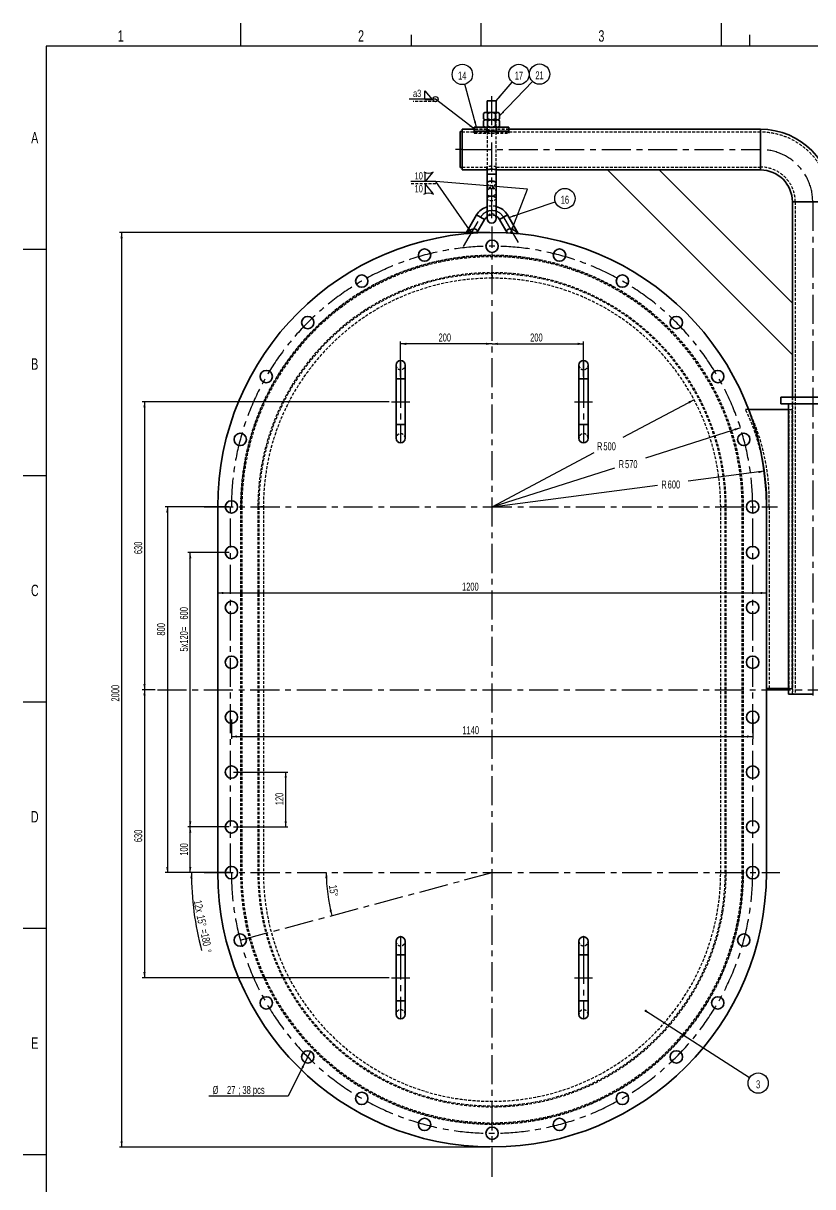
# Model space of a CAD drawing. Header units: millimetres. Extents: x 50 to 5945, y 0 to 4205.
# Drawn here: x 50 to 1776, y 1661 to 4205 of the extents above; entities that cross this region are included whole.
import ezdxf

# ---------------------------------------------------------------- set-up
doc = ezdxf.new("R2010")
doc.units = ezdxf.units.MM
doc.header["$LTSCALE"] = 5
doc.linetypes.add('CENTERX2', pattern=[20.32, 12.7, -2.54, 2.54, -2.54])
doc.linetypes.add('HIDDEN', pattern=[1.905, 1.27, -0.635])
doc.layers.add('AM_0', color=7, linetype='Continuous', lineweight=35)
doc.layers.add('AM_3', color=6, linetype='HIDDEN', lineweight=25)
for name, color, linetype in [('AM_4', 3, 'Continuous'), ('AM_5', 3, 'Continuous'), ('AM_6', 140, 'Continuous'), ('AM_7', 4, 'CENTERX2')]:
    doc.layers.add(name, color=color, linetype=linetype)
doc.styles.add('SLDTEXTSTYLE0', font='TXT', dxfattribs={"width": 0.7})
doc.styles.add('SLDTEXTSTYLE5', font='TXT', dxfattribs={"width": 0.65})
doc.dimstyles.new('SLDDIMSTYLE1', dxfattribs={"dimtxt": 17.5, "dimasz": 12.5, "dimexe": 0, "dimexo": 0.0625, "dimgap": 4.375, "dimtad": 1, "dimdec": 1, "dimrnd": 1e-09, "dimzin": 12, "dimdsep": 46, "dimtxsty": 'SLDTEXTSTYLE0', "dimsah": 1, "dimcen": 0.09, "dimadec": 0, "dimazin": 3, "dimtfac": 1, "dimtdec": 1, "dimtofl": 0, "dimtmove": 0, "dimatfit": 3, "dimfxl": 1, "dimfrac": 2, "dimtolj": 1, "dimtzin": 12, "dimarcsym": 0})
doc.dimstyles.new('SLDDIMSTYLE10', dxfattribs={"dimtxt": 17.5, "dimasz": 12.5, "dimexe": 0, "dimexo": 0.0625, "dimgap": 4.375, "dimtad": 0, "dimtih": 1, "dimtoh": 1, "dimdec": 1, "dimrnd": 1e-09, "dimzin": 12, "dimdsep": 46, "dimtxsty": 'SLDTEXTSTYLE0', "dimblk1": 'NONE', "dimsah": 1, "dimcen": 0, "dimadec": 0, "dimazin": 3, "dimtfac": 1, "dimtdec": 1, "dimtmove": 0, "dimatfit": 3, "dimldrblk": 'NONE', "dimfxl": 1, "dimfrac": 2, "dimtolj": 1, "dimtzin": 12, "dimarcsym": 0})
doc.dimstyles.new('SLDDIMSTYLE2', dxfattribs={"dimtxt": 17.5, "dimasz": 12.5, "dimexe": 0, "dimexo": 0.0625, "dimgap": 4.375, "dimtad": 0, "dimtih": 1, "dimtoh": 1, "dimdec": 1, "dimrnd": 1e-09, "dimzin": 12, "dimdsep": 46, "dimtxsty": 'SLDTEXTSTYLE0', "dimsah": 1, "dimcen": 0, "dimadec": 0, "dimazin": 3, "dimtfac": 1, "dimtdec": 1, "dimtofl": 0, "dimtmove": 0, "dimatfit": 3, "dimfxl": 1, "dimfrac": 2, "dimtolj": 1, "dimtzin": 12, "dimarcsym": 0})
doc.dimstyles.new('SLDDIMSTYLE3', dxfattribs={"dimtxt": 0.18, "dimasz": 5, "dimexe": 0, "dimexo": 0.0625, "dimgap": 0, "dimtad": 0, "dimtih": 1, "dimtoh": 1, "dimdec": 0, "dimrnd": 1e-09, "dimzin": 0, "dimdsep": 46, "dimtxsty": 'Standard', "dimblk1": 'DOT', "dimblk2": 'DOT', "dimsah": 1, "dimcen": 0.09, "dimadec": 0, "dimazin": 0, "dimtfac": 5, "dimtdec": 0, "dimtofl": 0, "dimtmove": 0, "dimatfit": 3, "dimldrblk": 'DOT', "dimfxl": 1, "dimfrac": 2, "dimtolj": 1, "dimtzin": 0, "dimarcsym": 0})
doc.dimstyles.new('SLDDIMSTYLE4', dxfattribs={"dimtxt": 0.18, "dimasz": 12.5, "dimexe": 0, "dimexo": 0.0625, "dimgap": 0, "dimtad": 0, "dimtih": 1, "dimtoh": 1, "dimdec": 0, "dimrnd": 1e-09, "dimzin": 0, "dimdsep": 46, "dimtxsty": 'Standard', "dimsah": 1, "dimcen": 0.09, "dimadec": 0, "dimazin": 0, "dimtfac": 12.5, "dimtdec": 0, "dimtofl": 0, "dimtmove": 0, "dimatfit": 3, "dimfxl": 1, "dimfrac": 2, "dimtolj": 1, "dimtzin": 0, "dimarcsym": 0})
doc.dimstyles.new('SLDDIMSTYLE6', dxfattribs={"dimtxt": 17.5, "dimasz": 12.5, "dimexe": 0, "dimexo": 0.0625, "dimgap": 4.375, "dimtad": 1, "dimdec": 4, "dimlfac": 5, "dimzin": 12, "dimdsep": 46, "dimtxsty": 'SLDTEXTSTYLE0', "dimsah": 1, "dimcen": 0.09, "dimadec": 0, "dimazin": 3, "dimtfac": 1, "dimtdec": 0, "dimtofl": 0, "dimtmove": 0, "dimatfit": 3, "dimfxl": 1, "dimfrac": 2, "dimtolj": 1, "dimtzin": 12, "dimarcsym": 0})
doc.dimstyles.new('SLDDIMSTYLE8', dxfattribs={"dimtxt": 17.5, "dimasz": 12.5, "dimexe": 0, "dimexo": 0.0625, "dimgap": 4.375, "dimtad": 1, "dimdec": 4, "dimlfac": 5, "dimzin": 12, "dimdsep": 46, "dimtxsty": 'SLDTEXTSTYLE0', "dimblk2": 'NONE', "dimsah": 1, "dimcen": 0.09, "dimse1": 1, "dimadec": 0, "dimazin": 3, "dimtfac": 1, "dimtdec": 0, "dimtofl": 0, "dimtmove": 0, "dimatfit": 3, "dimfxl": 1, "dimfrac": 2, "dimtolj": 1, "dimtzin": 12, "dimarcsym": 0})
doc.dimstyles.new('SLDDIMSTYLE9', dxfattribs={"dimtxt": 17.5, "dimasz": 12.5, "dimexe": 0, "dimexo": 0.0625, "dimgap": 4.375, "dimtad": 0, "dimtih": 1, "dimtoh": 1, "dimdec": 1, "dimrnd": 1e-09, "dimzin": 12, "dimdsep": 46, "dimtxsty": 'SLDTEXTSTYLE0', "dimsah": 1, "dimcen": 0, "dimadec": 0, "dimazin": 3, "dimtfac": 1, "dimtdec": 1, "dimtofl": 0, "dimtmove": 0, "dimatfit": 3, "dimfxl": 1, "dimfrac": 2, "dimtolj": 1, "dimtzin": 12, "dimarcsym": 0})

# ---------------------------------------------------------------- blocks, each defined once
blk = doc.blocks.new('_D_24')
at = {"layer": 'AM_5'}
for p, q in [((850.1, 3377.4), (310.1, 3377.4)), ((315.1, 3377.4), (315.1, 2747.4)), ((338.3, 2747.4), (310.1, 2747.4))]:
    blk.add_line(p, q, dxfattribs=at)
for points in [[(315.1, 3377.4), (312.6, 3364.9), (317.6, 3364.9)], [(315.1, 2747.4), (317.6, 2759.9), (312.6, 2759.9)]]:
    blk.add_solid(points, dxfattribs=at)
at = {"layer": 'AM_5', "insert": (292.6, 3044.1), "char_height": 17.5, "attachment_point": 1, "rotation": 90, "style": 'SLDTEXTSTYLE0'}
blk.add_mtext('630', dxfattribs=at)
blk = doc.blocks.new('_D_25')
at = {"layer": 'AM_5'}
for p, q in [((338.3, 2747.4), (310.1, 2747.4)), ((315.1, 2747.4), (315.1, 2117.4)), ((850.1, 2117.4), (310.1, 2117.4))]:
    blk.add_line(p, q, dxfattribs=at)
for points in [[(315.1, 2747.4), (312.6, 2734.9), (317.6, 2734.9)], [(315.1, 2117.4), (317.6, 2129.9), (312.6, 2129.9)]]:
    blk.add_solid(points, dxfattribs=at)
at = {"layer": 'AM_5', "insert": (292.6, 2414.1), "char_height": 17.5, "attachment_point": 1, "rotation": 90, "style": 'SLDTEXTSTYLE0'}
blk.add_mtext('630', dxfattribs=at)
blk = doc.blocks.new('_D_26')
at = {"layer": 'AM_5'}
blk.add_arc((1075.1, 2347.4), 362.5, 180, 195, dxfattribs=at)
for points in [[(712.6, 2347.4), (710.3, 2334.9), (715.3, 2335)], [(724.9, 2253.6), (724.3, 2266.3), (719.5, 2265.1)]]:
    blk.add_solid(points, dxfattribs=at)
at = {"layer": 'AM_5', "insert": (735.8, 2321.4), "char_height": 17.5, "attachment_point": 1, "rotation": 277.037, "style": 'SLDTEXTSTYLE0'}
blk.add_mtext('15°', dxfattribs=at)
blk = doc.blocks.new('_D_27')
at = {"layer": 'AM_5'}
blk.add_line((440.6, 2347.4), (412.6, 2347.4), dxfattribs=at)
blk.add_arc((1075.1, 2347.4), 657.5, 180, 195, dxfattribs=at)
blk.add_solid([(417.6, 2347.4), (415.3, 2334.9), (420.3, 2335)], dxfattribs=at)
at = {"layer": 'AM_5', "char_height": 17.5, "attachment_point": 1, "rotation": 280.8424, "style": 'SLDTEXTSTYLE0'}
for s, insert in [('12x', (439.9, 2288.6)), ('15°', (446.2, 2256)), ('=180', (453.8, 2225.4)), ('%%d', (460.7, 2180.4))]:
    blk.add_mtext(s, dxfattribs=dict(at, insert=insert))
blk = doc.blocks.new('_None')
blk = doc.blocks.new('_D_28')
at = {"layer": 'AM_5'}
for p, q in [((875.1, 3432.4), (875.1, 3508.9)), ((1075.1, 3503.9), (875.1, 3503.9))]:
    blk.add_line(p, q, dxfattribs=at)
for points in [[(875.1, 3503.9), (887.6, 3501.4), (887.6, 3506.4)], [(1075.1, 3503.9), (1062.6, 3506.4), (1062.6, 3501.4)]]:
    blk.add_solid(points, dxfattribs=at)
at = {"layer": 'AM_5', "insert": (958.1, 3526.5), "char_height": 17.5, "attachment_point": 1, "style": 'SLDTEXTSTYLE0'}
blk.add_mtext('200', dxfattribs=at)
blk = doc.blocks.new('_D_29')
at = {"layer": 'AM_5'}
for p, q in [((1075.1, 3503.9), (1275.1, 3503.9)), ((1275.1, 3432.4), (1275.1, 3508.9))]:
    blk.add_line(p, q, dxfattribs=at)
for points in [[(1075.1, 3503.9), (1087.6, 3501.4), (1087.6, 3506.4)], [(1275.1, 3503.9), (1262.6, 3506.4), (1262.6, 3501.4)]]:
    blk.add_solid(points, dxfattribs=at)
at = {"layer": 'AM_5', "insert": (1158.5, 3526.5), "char_height": 17.5, "attachment_point": 1, "style": 'SLDTEXTSTYLE0'}
blk.add_mtext('200', dxfattribs=at)
blk = doc.blocks.new('_D_30')
at = {"layer": 'AM_5'}
for p, q in [((1618.3, 3320.4), (1410.6, 3254.2)), ((1075.1, 3147.4), (1344, 3233))]:
    blk.add_line(p, q, dxfattribs=at)
blk.add_solid([(1618.3, 3320.4), (1605.6, 3318.9), (1607.1, 3314.2)], dxfattribs=at)
at = {"layer": 'AM_5', "char_height": 17.5, "attachment_point": 1, "style": 'SLDTEXTSTYLE0'}
for s, insert in [('R', (1352, 3249.6)), ('570', (1365.9, 3249.6))]:
    blk.add_mtext(s, dxfattribs=dict(at, insert=insert))
blk = doc.blocks.new('_D_31')
at = {"layer": 'AM_5'}
blk.add_line((475.1, 2959.1), (1675.1, 2959.1), dxfattribs=at)
for points in [[(475.1, 2959.1), (487.6, 2956.6), (487.6, 2961.6)], [(1675.1, 2959.1), (1662.6, 2961.6), (1662.6, 2956.6)]]:
    blk.add_solid(points, dxfattribs=at)
at = {"layer": 'AM_5', "insert": (1009.5, 2981.6), "char_height": 17.5, "attachment_point": 1, "style": 'SLDTEXTSTYLE0'}
blk.add_mtext('1200', dxfattribs=at)
blk = doc.blocks.new('_D_32')
at = {"layer": 'AM_5'}
for p, q in [((505.1, 2682.4), (505.1, 2640.1)), ((1645.1, 2682.4), (1645.1, 2640.1)), ((505.1, 2645.1), (1645.1, 2645.1))]:
    blk.add_line(p, q, dxfattribs=at)
for points in [[(505.1, 2645.1), (517.6, 2642.6), (517.6, 2647.6)], [(1645.1, 2645.1), (1632.6, 2647.6), (1632.6, 2642.6)]]:
    blk.add_solid(points, dxfattribs=at)
at = {"layer": 'AM_5', "insert": (1010.3, 2667.7), "char_height": 17.5, "attachment_point": 1, "style": 'SLDTEXTSTYLE0'}
blk.add_mtext('1140', dxfattribs=at)
blk = doc.blocks.new('_D_33')
at = {"layer": 'AM_5'}
for p, q in [((510.1, 2567.4), (628.9, 2567.4)), ((623.9, 2447.4), (623.9, 2567.4)), ((510.1, 2447.4), (628.9, 2447.4))]:
    blk.add_line(p, q, dxfattribs=at)
for points in [[(623.9, 2567.4), (621.4, 2554.9), (626.4, 2554.9)], [(623.9, 2447.4), (626.4, 2459.9), (621.4, 2459.9)]]:
    blk.add_solid(points, dxfattribs=at)
at = {"layer": 'AM_5', "insert": (601.3, 2494.9), "char_height": 17.5, "attachment_point": 1, "rotation": 90, "style": 'SLDTEXTSTYLE0'}
blk.add_mtext('120', dxfattribs=at)
blk = doc.blocks.new('_D_34')
at = {"layer": 'AM_5'}
for p, q in [((500.1, 2447.4), (410.1, 2447.4)), ((415.1, 2347.4), (415.1, 2447.4)), ((500.1, 2347.4), (410.1, 2347.4))]:
    blk.add_line(p, q, dxfattribs=at)
for points in [[(415.1, 2447.4), (412.6, 2434.9), (417.6, 2434.9)], [(415.1, 2347.4), (417.6, 2359.9), (412.6, 2359.9)]]:
    blk.add_solid(points, dxfattribs=at)
at = {"layer": 'AM_5', "insert": (392.6, 2384.5), "char_height": 17.5, "attachment_point": 1, "rotation": 90, "style": 'SLDTEXTSTYLE0'}
blk.add_mtext('100', dxfattribs=at)
blk = doc.blocks.new('_D_35')
at = {"layer": 'AM_5'}
for p, q in [((500.1, 3047.4), (410.1, 3047.4)), ((415.1, 2447.4), (415.1, 3047.4)), ((500.1, 2447.4), (410.1, 2447.4))]:
    blk.add_line(p, q, dxfattribs=at)
for points in [[(415.1, 3047.4), (412.6, 3034.9), (417.6, 3034.9)], [(415.1, 2447.4), (417.6, 2459.9), (412.6, 2459.9)]]:
    blk.add_solid(points, dxfattribs=at)
at = {"layer": 'AM_5', "char_height": 17.5, "attachment_point": 1, "rotation": 90, "style": 'SLDTEXTSTYLE0'}
for s, insert in [('600', (392.6, 2900.9)), ('5x120=', (392.6, 2830.9))]:
    blk.add_mtext(s, dxfattribs=dict(at, insert=insert))
blk = doc.blocks.new('_D_36')
at = {"layer": 'AM_5'}
for p, q in [((500.1, 3147.4), (360.1, 3147.4)), ((365.1, 3147.4), (365.1, 2347.4)), ((500.1, 2347.4), (360.1, 2347.4))]:
    blk.add_line(p, q, dxfattribs=at)
for points in [[(365.1, 3147.4), (362.6, 3134.9), (367.6, 3134.9)], [(365.1, 2347.4), (367.6, 2359.9), (362.6, 2359.9)]]:
    blk.add_solid(points, dxfattribs=at)
at = {"layer": 'AM_5', "insert": (342.6, 2865.9), "char_height": 17.5, "attachment_point": 1, "rotation": 90, "style": 'SLDTEXTSTYLE0'}
blk.add_mtext('800', dxfattribs=at)
blk = doc.blocks.new('_D_37')
at = {"layer": 'AM_5'}
for p, q in [((1070.1, 3747.4), (260.1, 3747.4)), ((265.1, 3747.4), (265.1, 1747.4)), ((1070.1, 1747.4), (260.1, 1747.4))]:
    blk.add_line(p, q, dxfattribs=at)
for points in [[(265.1, 3747.4), (262.6, 3734.9), (267.6, 3734.9)], [(265.1, 1747.4), (267.6, 1759.9), (262.6, 1759.9)]]:
    blk.add_solid(points, dxfattribs=at)
at = {"layer": 'AM_5', "insert": (242.6, 2721.6), "char_height": 17.5, "attachment_point": 1, "rotation": 90, "style": 'SLDTEXTSTYLE0'}
blk.add_mtext('2000', dxfattribs=at)
blk = doc.blocks.new('_D_38')
at = {"layer": 'AM_5'}
for p, q in [((678, 1956.5), (666.1, 1932.3)), ((666.1, 1932.3), (629.6, 1858.3)), ((629.6, 1858.3), (456.1, 1858.3))]:
    blk.add_line(p, q, dxfattribs=at)
blk.add_solid([(666.1, 1932.3), (658.3, 1922.2), (662.8, 1920)], dxfattribs=at)
at = {"layer": 'AM_5', "char_height": 17.5, "attachment_point": 1}
for s, insert, style in [('%%c', (464, 1880.9), 'SLDTEXTSTYLE0'), ('27', (495.6, 1880.9), 'SLDTEXTSTYLE0'), ('; 38 pcs', (520, 1880.9), 'SLDTEXTSTYLE5')]:
    blk.add_mtext(s, dxfattribs=dict(at, insert=insert, style=style))
blk = doc.blocks.new('_D_39')
at = {"layer": 'AM_5'}
for p, q in [((1516.8, 3381.7), (1361.3, 3299.2)), ((1075.1, 3147.4), (1298.7, 3266))]:
    blk.add_line(p, q, dxfattribs=at)
blk.add_solid([(1516.8, 3381.7), (1504.6, 3378.1), (1507, 3373.6)], dxfattribs=at)
at = {"layer": 'AM_5', "char_height": 17.5, "attachment_point": 1, "style": 'SLDTEXTSTYLE0'}
for s, insert in [('R', (1304.7, 3288.6)), ('500', (1318.6, 3288.6))]:
    blk.add_mtext(s, dxfattribs=dict(at, insert=insert))
blk = doc.blocks.new('_D_40')
at = {"layer": 'AM_5'}
for p, q in [((1670.1, 3225.2), (1503.9, 3203.5)), ((1075.1, 3147.4), (1437.3, 3194.8))]:
    blk.add_line(p, q, dxfattribs=at)
blk.add_solid([(1670.1, 3225.2), (1657.3, 3226), (1658, 3221.1)], dxfattribs=at)
at = {"layer": 'AM_5', "char_height": 17.5, "attachment_point": 1, "style": 'SLDTEXTSTYLE0'}
for s, insert in [('R', (1445.2, 3205)), ('600', (1459.2, 3205))]:
    blk.add_mtext(s, dxfattribs=dict(at, insert=insert))
blk = doc.blocks.new('SW_NOTE_0_19')
at = {"layer": 'AM_6', "color": 0}
blk.add_circle((18.6, -12), 22.2, dxfattribs=at)
at = {"layer": 'AM_6', "color": 0, "insert": (18.5, -5.9), "char_height": 17.5, "attachment_point": 2, "style": 'SLDTEXTSTYLE0'}
blk.add_mtext('3', dxfattribs=at)
blk = doc.blocks.new('_Dot')
at = {"color": 0, "linetype": 'ByBlock', "lineweight": -2}
blk.add_line((-0.5, 0), (-1, 0), dxfattribs=at)
at = {"color": 0, "linetype": 'ByBlock', "const_width": 0.5}
blk.add_lwpolyline([(-0.25, 0, 1), (0.25, 0, 1)], format="xyb", close=True, dxfattribs=at)
blk = doc.blocks.new('SW_NOTE_0_20')
at = {"layer": 'AM_6', "color": 0}
blk.add_circle((21, 7.1), 22.2, dxfattribs=at)
at = {"layer": 'AM_6', "color": 0, "insert": (20.9, 13.2), "char_height": 17.5, "attachment_point": 2, "style": 'SLDTEXTSTYLE0'}
blk.add_mtext('16', dxfattribs=at)
blk = doc.blocks.new('SW_NOTE_0_21')
at = {"layer": 'AM_6', "color": 0}
blk.add_circle((-5.7, 21.4), 22.2, dxfattribs=at)
at = {"layer": 'AM_6', "color": 0, "insert": (-5.9, 27.5), "char_height": 17.5, "attachment_point": 2, "style": 'SLDTEXTSTYLE0'}
blk.add_mtext('14', dxfattribs=at)
blk = doc.blocks.new('SW_NOTE_0_22')
at = {"layer": 'AM_6', "color": 0}
blk.add_circle((14.5, 16.7), 22.2, dxfattribs=at)
at = {"layer": 'AM_6', "color": 0, "insert": (14.4, 22.8), "char_height": 17.5, "attachment_point": 2, "style": 'SLDTEXTSTYLE0'}
blk.add_mtext('17', dxfattribs=at)
blk = doc.blocks.new('SW_NOTE_0_23')
at = {"layer": 'AM_6', "color": 0}
blk.add_circle((15.3, 16), 22.2, dxfattribs=at)
at = {"layer": 'AM_6', "color": 0, "insert": (15.2, 22.1), "char_height": 17.5, "attachment_point": 2, "style": 'SLDTEXTSTYLE0'}
blk.add_mtext('21', dxfattribs=at)
blk = doc.blocks.new('SW_SYMBOL_WELD_BUSB')
at = {"layer": 'AM_5', "color": 0}
for q in [(1000, 5000), (5000, 5000)]:
    blk.add_line((1000, 0), q, dxfattribs=at)
blk = doc.blocks.new('SW_SYMBOL_WLDSI_CNC')
at = {"layer": 'AM_5', "color": 0}
blk.add_arc((2500, 5000), 5000, 240, 300, dxfattribs=at)
blk = doc.blocks.new('SW_WELDSYMBOL_7')
at = {"layer": 'AM_5', "color": 0}
blk.add_line((27.3, -1.6), (-27, -1.6), dxfattribs=at)
at = {"layer": 'AM_5', "color": 0, "linetype": 'HIDDEN'}
blk.add_line((27.3, -6.6), (-27, -6.6), dxfattribs=at)
at = {"layer": 'AM_5', "color": 0, "xscale": 0.0041275, "yscale": 0.0041275, "zscale": 0.0041275}
for name, p in [('SW_SYMBOL_WLDSI_CNC', (1.6, 17)), ('SW_SYMBOL_WELD_BUSB', (0, -2.1))]:
    blk.add_blockref(name, p, dxfattribs=at)
at = {"layer": 'AM_5', "color": 0, "extrusion": (0, 0, -1), "xscale": 0.0041275, "yscale": 0.0041275, "zscale": 0.0041275, "rotation": 180}
for name, p in [('SW_SYMBOL_WELD_BUSB', (0, -7.1)), ('SW_SYMBOL_WLDSI_CNC', (-1.6, -26.1))]:
    blk.add_blockref(name, p, dxfattribs=at)
at = {"layer": 'AM_5', "color": 0, "char_height": 15.88, "attachment_point": 1, "style": 'SLDTEXTSTYLE0'}
for insert in [(-18.8, 18.9), (-18.8, -9.1)]:
    blk.add_mtext('10', dxfattribs=dict(at, insert=insert))
blk = doc.blocks.new('SW_SYMBOL_WELD_FILL')
at = {"layer": 'AM_5', "color": 0}
for p, q in [((500, 0), (500, 4500)), ((500, 4500), (4500, 0)), ((500, 0), (4500, 0))]:
    blk.add_line(p, q, dxfattribs=at)
blk = doc.blocks.new('SW_WELDSYMBOL_8')
at = {"layer": 'AM_5', "color": 0}
blk.add_line((0, 0), (-57.5, 0), dxfattribs=at)
at = {"layer": 'AM_5', "color": 0, "linetype": 'HIDDEN'}
blk.add_line((0, -5), (-49.1, -5), dxfattribs=at)
at = {"layer": 'AM_5', "color": 0}
blk.add_circle((0, 0), 5.72, dxfattribs=at)
at = {"layer": 'AM_5', "color": 0, "xscale": 0.0041275, "yscale": 0.0041275, "zscale": 0.0041275}
blk.add_blockref('SW_SYMBOL_WELD_FILL', (-25.7, -0.5), dxfattribs=at)
at = {"layer": 'AM_5', "color": 0, "insert": (-49.2, 20.5), "char_height": 15.88, "attachment_point": 1, "style": 'SLDTEXTSTYLE0'}
blk.add_mtext('a3', dxfattribs=at)

msp = doc.modelspace()

# ---------------------------------------------------------------- linework, layer by layer
at = {"layer": 'AM_0'}
for p, q in [((1064.133323, 4035.728207), (1064.133323, 4009.728207)), ((1064.133323, 4035.728207), (1084.133323, 4035.728207)), ((1084.133323, 4009.728207), (1084.133323, 4035.728207)), ((1059.133323, 4009.728207), (1056.812815, 4007.407699)), ((1056.812815, 3996.048716), (1056.812815, 4007.407699)), ((1056.812815, 3996.048716), (1059.133323, 3993.728207)), ((1059.133323, 4009.728207), (1061.142942, 4009.728207)), ((1061.142942, 4009.728207), (1074.133323, 4009.728207)), ((1065.473069, 3996.048716), (1065.473069, 4007.407699)), ((1074.133323, 4009.728207), (1087.123704, 4009.728207)), ((1082.793577, 3996.048716), (1082.793577, 4007.407699)), ((1087.123704, 4009.728207), (1089.133323, 4009.728207)), ((1091.453831, 4007.407699), (1089.133323, 4009.728207)), ((1089.133323, 3993.728207), (1091.453831, 3996.048716)), ((1091.453831, 3996.048716), (1091.453831, 4007.407699)), ((1036.133323, 3973.178207), (1010.133323, 3973.178207)), ((1010.133323, 3884.278207), (1010.133323, 3973.178207)), ((1059.133323, 3977.728207), (1036.133323, 3977.728207)), ((1036.133323, 3968.866658), (1036.133323, 3977.728207)), ((1059.133323, 3993.728207), (1056.812815, 3991.407699)), ((1056.812815, 3980.048716), (1056.812815, 3991.407699)), ((1056.812815, 3980.048716), (1059.133323, 3977.728207)), ((1059.133323, 3993.728207), (1061.142942, 3993.728207)), ((1059.133323, 3977.728207), (1061.142942, 3977.728207)), ((1061.142942, 3993.728207), (1074.133323, 3993.728207)), ((1061.142942, 3977.728207), (1074.133323, 3977.728207)), ((1064.133323, 3977.728207), (1064.133323, 3977.62615)), ((1065.473069, 3980.048716), (1065.473069, 3991.407699)), ((1074.133323, 3993.728207), (1087.123704, 3993.728207)), ((1074.133323, 3977.728207), (1087.123704, 3977.728207)), ((1082.793577, 3980.048716), (1082.793577, 3991.407699)), ((1084.133323, 3977.625443), (1084.133323, 3977.728207)), ((1087.123704, 3993.728207), (1089.133323, 3993.728207)), ((1087.123704, 3977.728207), (1089.133323, 3977.728207)), ((1091.453831, 3991.407699), (1089.133323, 3993.728207)), ((1089.133323, 3977.728207), (1091.453831, 3980.048716)), ((1112.133323, 3977.728207), (1089.133323, 3977.728207)), ((1091.453831, 3980.048716), (1091.453831, 3991.407699)), ((1112.133323, 3968.866658), (1112.133323, 3977.728207)), ((1662.133323, 3973.178207), (1112.133323, 3973.178207)), ((1662.133323, 3884.278207), (1662.133323, 3973.178207)), ((1010.133323, 3968.228207), (1005.133323, 3968.228207)), ((1005.133323, 3968.228207), (1005.133323, 3889.228207)), ((1036.133323, 3968.866658), (1036.133323, 3965.139516)), ((1036.133323, 3968.866658), (1112.133323, 3968.866658)), ((1112.133323, 3968.866658), (1112.133323, 3965.139516)), ((1005.133323, 3889.228207), (1010.133323, 3889.228207)), ((1010.133323, 3884.278207), (1063.193098, 3884.278207)), ((1064.133323, 3884.509073), (1064.133323, 3874.728207)), ((1064.133323, 3874.728207), (1064.133323, 3854.858194)), ((1064.133323, 3874.728207), (1084.133323, 3874.728207)), ((1084.133323, 3874.728207), (1084.133323, 3884.509283)), ((1084.133323, 3854.858194), (1084.133323, 3874.728207)), ((1085.002903, 3884.278207), (1327.518244, 3884.278207)), ((1327.518244, 3884.278207), (1731.983323, 3479.813129)), ((1440.655329, 3884.278207), (1327.518244, 3884.278207)), ((1440.655329, 3884.278207), (1662.133323, 3884.278207)), ((1731.983323, 3592.950214), (1440.655329, 3884.278207)), ((1064.133323, 3854.858194), (1064.133323, 3821.903345)), ((1084.133323, 3821.903345), (1084.133323, 3854.858194)), ((1064.133323, 3821.903345), (1064.133323, 3778.128207)), ((1084.133323, 3778.128207), (1084.133323, 3821.903345)), ((1731.983323, 3814.428207), (1731.983323, 3592.950214)), ((1731.983323, 3814.428207), (1820.883323, 3814.428207)), ((1041.342388, 3785.756108), (1017.959702, 3745.256108)), ((1041.342388, 3785.756108), (1058.662896, 3775.756108)), ((1041.774286, 3746.504178), (1058.662896, 3775.756108)), ((1108.892369, 3785.756108), (1091.571861, 3775.756108)), ((1091.571861, 3775.756108), (1108.460471, 3746.504178)), ((1132.275055, 3745.256108), (1108.892369, 3785.756108)), ((1017.959702, 3745.256108), (1018.019388, 3745.259236)), ((1041.7146, 3746.50105), (1018.019388, 3745.259236)), ((1041.7146, 3746.50105), (1041.774286, 3746.504178)), ((1108.520157, 3746.50105), (1108.460471, 3746.504178)), ((1108.520157, 3746.50105), (1132.215369, 3745.259236)), ((1132.275055, 3745.256108), (1132.215369, 3745.259236)), ((1731.983323, 3479.813129), (1731.983323, 3592.950214)), ((1731.983323, 3479.813129), (1731.983323, 3387.428207)), ((865.117378, 3457.428207), (865.117378, 3427.428207)), ((885.117378, 3427.428207), (885.117378, 3457.428207)), ((1265.117378, 3457.428207), (1265.117378, 3427.428207)), ((1285.117378, 3427.428207), (1285.117378, 3457.428207)), ((865.117378, 3427.428207), (865.117378, 3327.428207)), ((885.117378, 3427.428207), (865.117378, 3427.428207)), ((885.117378, 3327.428207), (885.117378, 3427.428207)), ((1265.117378, 3427.428207), (1265.117378, 3327.428207)), ((1285.117378, 3427.428207), (1265.117378, 3427.428207)), ((1285.117378, 3327.428207), (1285.117378, 3427.428207)), ((1706.433323, 3387.428207), (1706.433323, 3372.428207)), ((1706.433323, 3387.428207), (1846.433323, 3387.428207)), ((1723.433323, 3360.428207), (1636.037159, 3360.428207)), ((1706.433323, 3372.428207), (1846.433323, 3372.428207)), ((1723.433323, 3372.428207), (1723.433323, 2737.428207)), ((865.117378, 3327.428207), (865.117378, 3297.428207)), ((885.117378, 3327.428207), (865.117378, 3327.428207)), ((885.117378, 3297.428207), (885.117378, 3327.428207)), ((1265.117378, 3327.428207), (1265.117378, 3297.428207)), ((1285.117378, 3327.428207), (1265.117378, 3327.428207)), ((1285.117378, 3297.428207), (1285.117378, 3327.428207)), ((475.117378, 3147.428207), (475.117378, 2347.428207)), ((1675.117378, 2347.428207), (1675.117378, 3147.428207)), ((1675.117378, 2750.428207), (1723.433323, 2750.428207)), ((1723.433323, 2737.428207), (1776.433323, 2737.428207)), ((865.117378, 2197.428207), (865.117378, 2167.428207)), ((885.117378, 2167.428207), (885.117378, 2197.428207)), ((1265.117378, 2197.428207), (1265.117378, 2167.428207)), ((1285.117378, 2167.428207), (1285.117378, 2197.428207)), ((865.117378, 2167.428207), (865.117378, 2067.428207)), ((885.117378, 2167.428207), (865.117378, 2167.428207)), ((885.117378, 2067.428207), (885.117378, 2167.428207)), ((1265.117378, 2167.428207), (1265.117378, 2067.428207)), ((1285.117378, 2167.428207), (1265.117378, 2167.428207)), ((1285.117378, 2067.428207), (1285.117378, 2167.428207)), ((865.117378, 2067.428207), (865.117378, 2037.428207)), ((885.117378, 2067.428207), (865.117378, 2067.428207)), ((885.117378, 2037.428207), (885.117378, 2067.428207)), ((1265.117378, 2067.428207), (1265.117378, 2037.428207)), ((1285.117378, 2067.428207), (1265.117378, 2067.428207)), ((1285.117378, 2037.428207), (1285.117378, 2067.428207))]:
    msp.add_line(p, q, dxfattribs=at)
at = {"layer": 'AM_0', "flags": 128}
for points in [[(1064.133323, 3854.858194), (1064.314036, 3855.822406), (1064.849644, 3856.751768), (1065.720788, 3857.612692), (1066.895983, 3858.374061), (1068.332754, 3859.008357), (1069.979173, 3859.492656), (1071.775734, 3859.809453), (1073.657504, 3859.947299), (1075.556472, 3859.901211), (1077.404003, 3859.672856), (1079.133323, 3859.270486), (1080.681931, 3858.708644), (1081.993854, 3858.007637), (1083.021678, 3857.192801), (1083.728253, 3856.293587), (1084.088042, 3855.342493), (1084.133323, 3854.858194)], [(1064.133323, 3821.903345), (1064.314036, 3822.867557), (1064.849644, 3823.796919), (1065.720788, 3824.657843), (1066.895983, 3825.419212), (1068.332754, 3826.053508), (1069.979173, 3826.537807), (1071.775734, 3826.854604), (1073.657504, 3826.99245), (1075.556472, 3826.946362), (1077.404003, 3826.718007), (1079.133323, 3826.315637), (1080.681931, 3825.753795), (1081.993854, 3825.052788), (1083.021678, 3824.237952), (1083.728253, 3823.338738), (1084.088042, 3822.387644), (1084.133323, 3821.903345)]]:
    msp.add_lwpolyline(points, dxfattribs=at)
at = {"layer": 'AM_0'}
for centre in [(1075.117378, 3717.428207), (927.590523, 3698.005928), (1222.644234, 3698.005928), (790.117378, 3641.062688), (1360.117378, 3641.062688), (672.066513, 3550.479073), (1478.168244, 3550.479073), (581.482898, 3432.428207), (1568.751858, 3432.428207), (524.539657, 3294.955063), (1625.695099, 3294.955063), (505.117378, 3147.428207), (1645.117378, 3147.428207), (505.117378, 3047.428207), (1645.117378, 3047.428207), (505.117378, 2927.428207), (1645.117378, 2927.428207), (505.117378, 2807.428207), (1645.117378, 2807.428207), (505.117378, 2687.428207), (1645.117378, 2687.428207), (505.117378, 2567.428207), (1645.117378, 2567.428207), (505.117378, 2447.428207), (1645.117378, 2447.428207), (505.117378, 2347.428207), (1645.117378, 2347.428207), (524.539657, 2199.901352), (1625.695099, 2199.901352), (581.482898, 2062.428207), (1568.751858, 2062.428207), (672.066513, 1944.377342), (1478.168244, 1944.377342), (790.117378, 1853.793727), (1360.117378, 1853.793727), (927.590523, 1796.850487), (1222.644234, 1796.850487), (1075.117378, 1777.428207)]:
    msp.add_circle(centre, 13.5, dxfattribs=at)
for centre, radius, start, end in [((1061.596035, 4003.682408), 6.062754, 94.285926734, 142.087644131), ((1061.61892, 3999.816712), 6.107082, 218.096522156, 265.52990698), ((1060.666964, 4003.639703), 6.107082, 38.096522156, 85.52990698), ((1060.68985, 3999.774007), 6.062754, 274.285926734, 322.087644131), ((1074.63742, 3990.526386), 19.208437, 91.503813602, 118.496186398), ((1074.642627, 4012.949462), 19.228001, 241.51780496, 268.48219504), ((1073.631919, 3990.536432), 19.198324, 61.496569684, 88.503430316), ((1073.637346, 4012.899726), 19.177933, 271.481940018, 298.518059982), ((1087.599682, 4003.639703), 6.107082, 94.47009302, 141.903477844), ((1087.576797, 3999.774007), 6.062754, 217.912355869, 265.714073266), ((1086.670612, 4003.682408), 6.062754, 37.912355869, 85.714073266), ((1086.647726, 3999.816712), 6.107082, 274.47009302, 321.903477844), ((1061.596035, 3987.682408), 6.062754, 94.285926733, 142.087644131), ((1061.61892, 3983.816712), 6.107082, 218.096522156, 265.52990698), ((1060.666964, 3987.639703), 6.107082, 38.096522156, 85.52990698), ((1060.68985, 3983.774007), 6.062754, 274.285926734, 322.087644131), ((1074.134228, 4026.126241), 49.523738, 257.921256353, 282.239656851), ((1074.63742, 3974.526386), 19.208437, 91.503813602, 118.496186398), ((1074.642627, 3996.949462), 19.228001, 241.51780496, 268.48219504), ((1073.631919, 3974.536432), 19.198324, 61.496569684, 88.503430316), ((1073.637346, 3996.899726), 19.177933, 271.481940018, 298.518059982), ((1087.599682, 3987.639703), 6.107082, 94.47009302, 141.903477844), ((1087.576797, 3983.774007), 6.062754, 217.912355869, 265.714073266), ((1086.670612, 3987.682408), 6.062754, 37.912355869, 85.714073266), ((1086.647726, 3983.816712), 6.107082, 274.47009302, 321.903477844), ((1662.133323, 3814.428207), 158.75, 0, 90), ((1074.307657, 3839.838543), 45.822578, 90.217984596, 104.037470249), ((1073.921167, 3839.539701), 46.121577, 76.097389377, 89.73644214), ((1662.133323, 3814.428207), 69.85, 0, 90), ((1075.117378, 3766.256108), 39, 106.358254962, 150), ((1075.117378, 3766.256108), 39, 30, 76.633560087), ((1075.117378, 3766.256108), 19, 125.317590415, 150), ((1074.133323, 3778.128207), 10, 180, 0), ((1075.117378, 3766.256108), 19, 30, 61.671675585), ((1075.117378, 3147.428207), 600, 0, 180), ((875.117378, 3457.428207), 10, 0, 180), ((1275.117378, 3457.428207), 10, 0, 180), ((875.117378, 3297.428207), 10, 180, 0), ((1275.117378, 3297.428207), 10, 180, 0), ((1204.241871, 3158.940159), 471.016208, 358.599513355, 11.589830962), ((1075.117378, 2347.428207), 600, 180, 0), ((875.117378, 2197.428207), 10, 0, 180), ((1275.117378, 2197.428207), 10, 0, 180), ((875.117378, 2037.428207), 10, 180, 0), ((1275.117378, 2037.428207), 10, 180, 0)]:
    msp.add_arc(centre, radius, start, end, dxfattribs=at)
for centre, major_axis, start_param, end_param in [((1029.270812, 3744.847526), (12.635368, 7.742963), 5.5979545649, 8.5392123762), ((1120.963945, 3744.847526), (12.635368, -7.742963), 0.8855655846, 3.8268233958)]:
    msp.add_ellipse(centre, major_axis=major_axis, ratio=0.5429556996, start_param=start_param, end_param=end_param, dxfattribs=at)
at = {"layer": 'AM_3'}
for p, q in [((1064.133323, 4009.728207), (1064.133323, 3977.728207)), ((1065.486323, 4009.728207), (1065.486323, 3993.728207)), ((1082.780323, 3993.728207), (1082.780323, 4009.728207)), ((1084.133323, 3977.728207), (1084.133323, 4009.728207)), ((1063.263744, 3973.178207), (1036.133323, 3973.178207)), ((1063.772613, 3972.728207), (1036.133323, 3972.728207)), ((1063.133323, 3973.178207), (1063.133323, 3966.842318)), ((1063.633323, 3977.728207), (1063.633323, 3972.695246)), ((1064.133323, 3977.62615), (1064.133323, 3884.509073)), ((1065.486323, 3993.728207), (1065.486323, 3977.728207)), ((1073.383067, 3971.826732), (1075.514885, 3971.843651)), ((1082.780323, 3977.728207), (1082.780323, 3993.728207)), ((1084.133323, 3884.509283), (1084.133323, 3977.625443)), ((1084.633323, 3972.728207), (1084.633323, 3977.728207)), ((1112.133323, 3972.728207), (1084.633323, 3972.728207)), ((1112.133323, 3973.178207), (1085.073549, 3973.178207)), ((1085.133323, 3966.855372), (1085.133323, 3973.178207)), ((1063.259619, 3966.878207), (1010.133323, 3966.878207)), ((1036.133323, 3965.139516), (1036.133323, 3964.770897)), ((1036.133323, 3964.770897), (1112.133323, 3964.770897)), ((1073.322436, 3965.297312), (1075.291261, 3965.309301)), ((1662.133323, 3966.878207), (1085.052059, 3966.878207)), ((1112.133323, 3965.139516), (1112.133323, 3964.770897)), ((1010.133323, 3890.578207), (1063.214587, 3890.578207)), ((1063.133323, 3890.601043), (1063.133323, 3884.278207)), ((1084.133323, 3874.728207), (1064.133323, 3874.728207)), ((1074.88358, 3885.629683), (1072.751761, 3885.612764)), ((1074.94421, 3892.159103), (1072.975386, 3892.147114)), ((1085.007027, 3890.578207), (1662.133323, 3890.578207)), ((1085.133323, 3884.278207), (1085.133323, 3890.614097)), ((1067.219584, 3843.347608), (1081.047062, 3843.347608)), ((1069.107323, 3844.773398), (1068.592469, 3844.452806)), ((1738.283323, 3814.428207), (1738.283323, 2737.428207)), ((1058.662896, 3775.756108), (1041.342388, 3785.756108)), ((1091.571861, 3775.756108), (1108.892369, 3785.756108)), ((1074.093377, 3659.427183), (1074.117377, 3647.427207)), ((1076.117377, 3647.427207), (1076.141377, 3659.427183)), ((865.117378, 3427.428207), (885.117378, 3427.428207)), ((1265.117378, 3427.428207), (1285.117378, 3427.428207)), ((1731.433323, 3387.428207), (1731.433323, 3372.428207)), ((1731.983323, 3387.428207), (1731.983323, 2737.428207)), ((1636.037159, 3360.428207), (1629.619315, 3360.428207)), ((1725.165248, 3360.428207), (1723.433323, 3360.428207)), ((1725.165248, 2750.428207), (1725.165248, 3360.428207)), ((1725.165248, 3360.428207), (1731.385647, 3360.428207)), ((1731.385647, 2750.428207), (1731.385647, 3360.428207)), ((1731.433323, 3372.428207), (1731.433323, 2737.428207)), ((865.117378, 3327.428207), (885.117378, 3327.428207)), ((1265.117378, 3327.428207), (1285.117378, 3327.428207)), ((525.117378, 3147.428207), (525.117378, 2347.428207)), ((526.117378, 3147.428207), (526.117378, 2347.428207)), ((528.117378, 3147.428207), (528.117378, 2347.428207)), ((563.117378, 3147.428207), (563.117378, 2347.428207)), ((575.117378, 3147.428207), (563.117378, 3147.428207)), ((565.117378, 3147.428207), (565.117378, 2347.428207)), ((575.117378, 3147.428207), (575.117378, 2347.428207)), ((1587.117378, 3147.428207), (1575.117378, 3147.428207)), ((1575.117378, 2347.428207), (1575.117378, 3147.428207)), ((1585.117378, 2347.428207), (1585.117378, 3147.428207)), ((1587.117378, 2347.428207), (1587.117378, 3147.428207)), ((1622.117378, 2347.428207), (1622.117378, 3147.428207)), ((1624.117378, 2347.428207), (1624.117378, 3147.428207)), ((1625.117378, 2347.428207), (1625.117378, 3147.428207)), ((1675.117378, 3147.428207), (1681.337777, 3147.428207)), ((1681.337777, 3147.428207), (1681.337777, 2750.428207)), ((1723.433323, 2750.428207), (1725.165248, 2750.428207)), ((1725.165248, 2750.428207), (1731.385647, 2750.428207)), ((563.117378, 2347.428207), (575.117378, 2347.428207)), ((1575.117378, 2347.428207), (1587.117378, 2347.428207)), ((865.117378, 2167.428207), (885.117378, 2167.428207)), ((1265.117378, 2167.428207), (1285.117378, 2167.428207)), ((865.117378, 2067.428207), (885.117378, 2067.428207)), ((1265.117378, 2067.428207), (1285.117378, 2067.428207))]:
    msp.add_line(p, q, dxfattribs=at)
at = {"layer": 'AM_3', "flags": 128}
for points in [[(1084.133323, 3854.858194), (1084.088042, 3854.373896), (1083.728253, 3853.422802), (1083.021678, 3852.523587), (1081.993854, 3851.708751), (1080.681931, 3851.007745), (1079.133323, 3850.445903), (1077.404003, 3850.043533), (1075.556472, 3849.815178), (1073.657504, 3849.76909), (1071.775734, 3849.906936), (1069.979173, 3850.223733), (1068.332754, 3850.708032), (1066.895983, 3851.342328), (1065.720788, 3852.103697), (1064.849644, 3852.964621), (1064.314036, 3853.893983), (1064.133323, 3854.858194), (1064.133323, 3854.858194)], [(1081.648438, 3829.470355), (1079.080451, 3827.432854), (1077.553461, 3826.731241), (1075.841263, 3826.273567), (1072.698797, 3826.229708), (1069.977766, 3827.031492), (1067.528791, 3828.59001), (1065.478202, 3830.9841), (1064.273326, 3834.105574), (1064.134375, 3835.772565), (1064.340303, 3837.486288), (1064.858428, 3839.039423), (1065.715793, 3840.535423), (1068.106442, 3842.848579), (1071.124749, 3844.237549), (1074.39817, 3844.646957), (1077.589411, 3844.101326), (1080.39767, 3842.683216), (1082.559319, 3840.523535), (1083.849278, 3837.797239), (1084.083677, 3834.725654), (1083.131122, 3831.592992), (1081.648438, 3829.470355)], [(1069.970626, 3845.134167), (1069.327651, 3844.896734), (1067.219584, 3843.347608)], [(1079.542962, 3844.538666), (1078.272258, 3845.231461), (1078.038945, 3845.333973)], [(1081.047062, 3843.347608), (1079.738136, 3844.408229), (1078.585974, 3845.049285)], [(1084.133323, 3821.903345), (1084.088042, 3821.419047), (1083.728253, 3820.467953), (1083.021678, 3819.568739), (1081.993854, 3818.753903), (1080.681931, 3818.052896), (1079.133323, 3817.491054), (1077.404003, 3817.088684), (1075.556472, 3816.860329), (1073.657504, 3816.814241), (1071.775734, 3816.952087), (1069.979173, 3817.268884), (1068.332754, 3817.753183), (1066.895983, 3818.387479), (1065.720788, 3819.148848), (1064.849644, 3820.009772), (1064.314036, 3820.939134), (1064.133323, 3821.903345), (1064.133323, 3821.903345)]]:
    msp.add_lwpolyline(points, dxfattribs=at)
at = {"layer": 'AM_3'}
for centre, radius, start, end in [((1074.34548, 4017.916714), 46.121577, 256.097389377, 269.73644214), ((1074.134408, 4016.055758), 44.58143, 256.560173648, 283.621082333), ((1073.958989, 4017.617872), 45.822578, 270.217984596, 284.037470249), ((1074.430332, 4005.406486), 40.149629, 253.845581768, 269.576147566), ((1073.884291, 4005.08112), 39.823943, 270.358291631, 286.285780071), ((1662.133323, 3814.428207), 152.45, 0, 90), ((1074.382355, 3852.375295), 39.823943, 90.358291631, 106.285780071), ((1073.836314, 3852.049929), 40.149629, 73.845581767, 89.576147566), ((1662.133323, 3814.428207), 76.15, 0, 90), ((1074.133323, 3836.121172), 10.001058, 46.266836882, 133.733163118), ((1075.117378, 3766.256108), 39, 76.633560087, 106.358254962), ((1074.133323, 3778.128207), 10, 0, 180), ((1075.117378, 3766.256108), 19, 61.671675585, 125.317590415), ((1075.117378, 3147.428207), 550, 0, 180), ((1075.117378, 3147.428207), 549, 0, 180), ((1075.117378, 3147.428207), 547, 0, 180), ((1075.117378, 3147.428207), 512, 0, 180), ((1075.117378, 3147.428207), 510, 0, 180), ((1075.117378, 3147.428207), 500, 90.114591835, 180), ((1075.117378, 3147.428207), 500, 0, 89.885408565), ((875.117378, 3457.428207), 10, 180, 0), ((1275.117378, 3457.428207), 10, 180, 0), ((1217.13492, 3161.824061), 457.806709, 11.560440591, 25.71001571), ((1216.753873, 3159.549658), 464.742007, 358.505435916, 25.609590459), ((875.117378, 3297.428207), 10, 0, 180), ((1275.117378, 3297.428207), 10, 0, 180), ((1075.117378, 2347.428207), 550, 180, 0), ((1075.117378, 2347.428207), 549, 180, 0), ((1075.117378, 2347.428207), 547, 180, 0), ((1075.117378, 2347.428207), 512, 180, 0), ((1075.117378, 2347.428207), 510, 180, 0), ((1075.117378, 2347.428207), 500, 180, 0), ((875.117378, 2197.428207), 10, 180, 0), ((1275.117378, 2197.428207), 10, 180, 0), ((875.117378, 2037.428207), 10, 0, 180), ((1275.117378, 2037.428207), 10, 0, 180)]:
    msp.add_arc(centre, radius, start, end, dxfattribs=at)
at = {"layer": 'AM_4'}
for p, q in [((525.625, 4155), (525.625, 4205)), ((1051.25, 4155), (1051.25, 4205)), ((1576.875, 4155), (1576.875, 4205)), ((899, 4155), (899, 4180)), ((1639, 4155), (1639, 4180)), ((5895, 4155), (100, 4155)), ((100, 4155), (100, 50)), ((100, 3710), (50, 3710)), ((100, 3215), (50, 3215)), ((100, 2720), (50, 2720)), ((100, 2225), (50, 2225)), ((100, 1730), (50, 1730))]:
    msp.add_line(p, q, dxfattribs=at)
at = {"layer": 'AM_5'}
for p, q in [((1152.734702, 3842.196651), (951.97324, 3858.740432)), ((1031.108012, 3745.812011), (951.97324, 3858.740432)), ((1115.548742, 3746.064412), (1152.734702, 3842.196651))]:
    msp.add_line(p, q, dxfattribs=at)
for points in [[(1031.108012, 3745.812011), (1025.981927, 3757.483482), (1021.887214, 3754.614105)], [(1115.548742, 3746.064412), (1122.390008, 3756.820669), (1117.726734, 3758.624521)]]:
    msp.add_solid(points, dxfattribs=at)
at = {"layer": 'AM_7'}
for p, q in [((1074.133323, 4045.728207), (1074.133323, 3768.128207)), ((1010.133323, 3928.728207), (995.133323, 3928.728207)), ((1010.133323, 3928.728207), (1662.133323, 3928.728207)), ((1776.433323, 3814.428207), (1776.433323, 2727.428207)), ((1012.959702, 3716.595854), (1050.002642, 3780.756108)), ((1100.232115, 3780.756108), (1137.275055, 3716.595854)), ((1075.117378, 1681.875694), (1075.117378, 3760.595071)), ((875.117378, 3467.428207), (875.117378, 3427.428207)), ((1275.117378, 3467.428207), (1275.117378, 3427.428207)), ((875.117378, 3427.428207), (875.117378, 3327.428207)), ((1275.117378, 3427.428207), (1275.117378, 3327.428207)), ((855.117378, 3377.428207), (895.117378, 3377.428207)), ((1255.117378, 3377.428207), (1295.117378, 3377.428207)), ((875.117378, 3327.428207), (875.117378, 3287.428207)), ((1275.117378, 3327.428207), (1275.117378, 3287.428207)), ((445.627419, 3147.428207), (1699.623317, 3147.428207)), ((503.149268, 2347.428207), (503.149268, 3147.428207)), ((1645.117378, 2347.428207), (1645.117378, 3147.428207)), ((343.319566, 2747.428206), (1889.376922, 2747.428206)), ((445.627419, 2347.428207), (1704.607337, 2347.428207)), ((524.539657, 2199.901352), (1075.117378, 2347.428207)), ((875.117378, 2207.428207), (875.117378, 2157.428207)), ((1275.117378, 2207.428207), (1275.117378, 2167.428207)), ((875.117378, 2177.428207), (875.117378, 2067.428207)), ((1275.117378, 2167.428207), (1275.117378, 2067.428207)), ((855.117378, 2117.428207), (895.117378, 2117.428207)), ((1255.117378, 2117.428207), (1295.117378, 2117.428207)), ((875.117378, 2067.428207), (875.117378, 2027.428207)), ((1275.117378, 2067.428207), (1275.117378, 2027.428207))]:
    msp.add_line(p, q, dxfattribs=at)
for centre, radius, start, end in [((1662.133323, 3814.428207), 114.3, 0, 90), ((1075.117378, 3766.256108), 29, 30, 150), ((1075.117378, 3147.428205), 570, 0, 180.065107577), ((1075.117378, 2347.428207), 570, 179.934892423, 0)]:
    msp.add_arc(centre, radius, start, end, dxfattribs=at)

# ---------------------------------------------------------------- block references
at = {"layer": 'AM_5'}
for name, p in [('SW_WELDSYMBOL_8', (951.54527, 4039.107727)), ('SW_WELDSYMBOL_7', (924.669683, 3860.327932))]:
    msp.add_blockref(name, p, dxfattribs=at)
at = {"layer": 'AM_6'}
for name, p in [('SW_NOTE_0_21', (1015.841138, 4071.751142)), ('SW_NOTE_0_22', (1119.415734, 4076.415459)), ('SW_NOTE_0_23', (1163.840769, 4077.751915)), ('SW_NOTE_0_20', (1213.540643, 3814.621941)), ('SW_NOTE_0_19', (1638.502041, 1899.167277))]:
    msp.add_blockref(name, p, dxfattribs=at)

# ---------------------------------------------------------------- texts
at = {"layer": 'AM_6', "char_height": 25, "attachment_point": 2, "style": 'SLDTEXTSTYLE0'}
for s, insert in [('1', (263.185764, 4189.726694)), ('2', (788.654514, 4189.726694)), ('3', (1314.279514, 4189.726694)), ('A', (75.060764, 3967.226694)), ('B', (75.138889, 3472.226694)), ('C', (75.217014, 2977.226694)), ('D', (75.138889, 2482.226694)), ('E', (75.217014, 1987.226694))]:
    msp.add_mtext(s, dxfattribs=dict(at, insert=insert))

# ---------------------------------------------------------------- dimensions: what is measured, and where the dimension line sits
at = {"layer": 'AM_5'}
for base, p1, p2, angle, picture, middle in [((265.117378, 1747.428207), (1075.117378, 3747.428207), (1075.117378, 1747.428207), 90, '_D_37', (265.117378, 2746.127115)), ((315.117378, 2747.428206), (855.117378, 3377.428207), (343.319566, 2747.428206), 90, '_D_24', (315.117378, 3062.428207)), ((365.117378, 2347.428207), (505.117378, 3147.428207), (505.117378, 2347.428207), 90, '_D_36', (365.117378, 2884.274711)), ((1675.117378, 2959.073402), (475.117378, 3147.428207), (1675.117378, 3147.428207), 0, '_D_31', (1032.187561, 2959.073402)), ((315.117378, 2117.428207), (343.319566, 2747.428206), (855.117378, 2117.428207), 90, '_D_25', (315.117378, 2432.428207)), ((1645.117378, 2645.092141), (505.117378, 2687.428207), (1645.117378, 2687.428207), 0, '_D_32', (1032.187561, 2645.092141)), ((623.888953, 2567.428207), (505.117378, 2447.428207), (505.117378, 2567.428207), 90, '_D_33', (623.888953, 2511.560132)), ((415.117378, 2447.428207), (505.117378, 2347.428207), (505.117378, 2447.428207), 90, '_D_34', (415.117378, 2401.118423))]:
    dim = msp.add_linear_dim(base=base, p1=p1, p2=p2, angle=angle, dimstyle='SLDDIMSTYLE1', dxfattribs=at)
    dim.commit()
    dim.dimension.update_dxf_attribs({"geometry": picture, "text_midpoint": middle, "dimtype": 160})
for base, p2, picture, middle in [((875.117378, 3503.921847), (875.117378, 3427.428207), '_D_28', (976.466085, 3503.921847)), ((1275.117378, 3503.921847), (1275.117378, 3427.428207), '_D_29', (1176.894112, 3503.921847))]:
    dim = msp.add_linear_dim(base=base, p1=(1075.117378, 3760.595071), p2=p2, dimstyle='SLDDIMSTYLE1', dxfattribs=at)
    dim.commit()
    dim.dimension.update_dxf_attribs({"geometry": picture, "text_midpoint": middle, "dimtype": 160})
for center, mpoint, dimstyle, picture, middle in [((1075.117378, 3147.428207), (1516.831735, 3381.711001), 'SLDDIMSTYLE2', '_D_39', (1329.998906, 3282.61595)), ((1075.117378, 3147.428205), (1618.254158, 3320.351421), 'SLDDIMSTYLE9', '_D_30', (1377.32219, 3243.643834)), ((1075.117378, 3147.428207), (1670.059405, 3225.171276), 'SLDDIMSTYLE2', '_D_40', (1470.576897, 3199.104272))]:
    dim = msp.add_radius_dim(center=center, mpoint=mpoint, dimstyle=dimstyle, dxfattribs=at)
    dim.commit()
    dim.dimension.update_dxf_attribs({"geometry": picture, "text_midpoint": middle, "dimtype": 164})
dim = msp.add_linear_dim(base=(415.117378, 3047.428207), p1=(505.117378, 2447.428207), p2=(505.117378, 3047.428207), angle=90, text='5x120=<>', dimstyle='SLDDIMSTYLE1', dxfattribs=at)
dim.commit()
dim.dimension.update_dxf_attribs({"geometry": '_D_35', "text_midpoint": (415.117378, 2884.274711), "dimtype": 160})
dim = msp.add_angular_dim_2l(base=(423.272143, 2261.611154), line1=((445.627419, 2347.428207), (1704.607337, 2347.428207)), line2=((524.539657, 2199.901352), (1075.117378, 2347.428207)), text='12x<>=180%%d', dimstyle='SLDDIMSTYLE8', dxfattribs=at)
dim.commit()
dim.dimension.update_dxf_attribs({"geometry": '_D_27', "text_midpoint": (429.38439, 2223.752483), "dimtype": 162})
dim = msp.add_angular_dim_2l(base=(715.682252, 2300.107675), line1=((445.627419, 2347.428207), (1704.607337, 2347.428207)), line2=((524.539657, 2199.901352), (1075.117378, 2347.428207)), dimstyle='SLDDIMSTYLE6', dxfattribs=at)
dim.commit()
dim.dimension.update_dxf_attribs({"geometry": '_D_26', "text_midpoint": (715.311611, 2303.01366), "dimtype": 162})
dim = msp.add_diameter_dim_2p(p1=(678.044634, 1956.481559), p2=(666.088392, 1932.273125), text='<>; 38 pcs', dimstyle='SLDDIMSTYLE10', dxfattribs=at)
dim.commit()
dim.dimension.update_dxf_attribs({"geometry": '_D_38', "text_midpoint": (535.320236, 1874.95763), "dimtype": 163})

# ---------------------------------------------------------------- leaders
msp.add_leader([(1036.133323, 3974.070591), (951.54527, 4039.107727)], dimstyle='SLDDIMSTYLE4', dxfattribs=at)
at = {"layer": 'AM_6'}
for points, dimstyle in [([(1040.981281, 3977.728207), (1015.841138, 4071.751142)], 'SLDDIMSTYLE4'), ([(1084.133323, 4035.728207), (1119.415734, 4076.415459)], 'SLDDIMSTYLE4'), ([(1091.453831, 4002.205583), (1163.840769, 4077.751915)], 'SLDDIMSTYLE4'), ([(1112.055187, 3780.277946), (1213.540643, 3814.621941)], 'SLDDIMSTYLE4'), ([(1411.157466, 2045.131827), (1638.502041, 1899.167277)], 'SLDDIMSTYLE3')]:
    msp.add_leader(points, dimstyle=dimstyle, dxfattribs=at)

doc.saveas('drawing.dxf')
